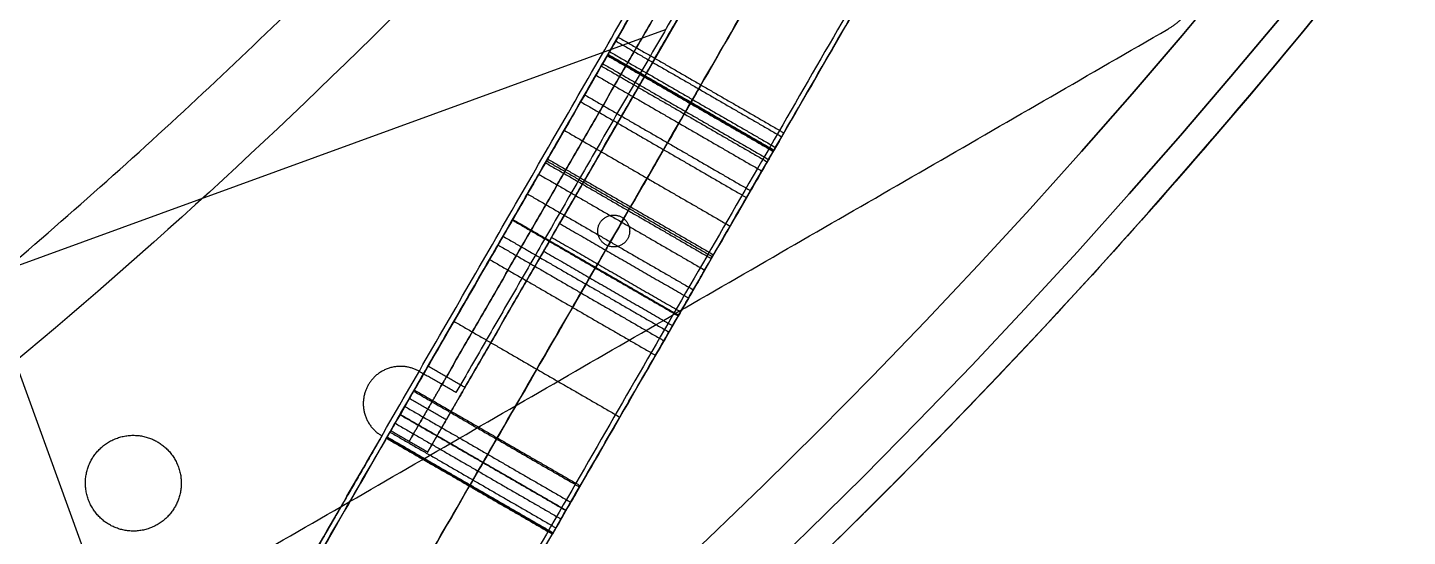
# Model space of a CAD drawing. Header units: millimetres. Extents: x -610 to 610, y -610 to 610.
# Drawn here: x 351.1 to 480.7, y -435.2 to -387.4 of the extents above; entities that cross this region are included whole.
import ezdxf

# ---------------------------------------------------------------- set-up
doc = ezdxf.new("R2010")
doc.units = ezdxf.units.MM
doc.layers.add('base', color=7, linetype='Continuous', true_color=0xffecbc)

msp = doc.modelspace()

# ---------------------------------------------------------------- linework, layer by layer
at = {"layer": 'base'}
for p, q in [((359.95, -468.98, 122.97), (561.08, -120.61, 122.97)), ((375.54, -477.98, 122.97), (576.67, -129.61, 122.97)), ((423.53, -366.85, 221.97), (401.03, -405.82, 221.97)), ((410.97, -387.65, 230.97), (348.81, -410.27, 230.97)), ((410.97, -387.65, 212.97), (348.81, -410.27, 212.97)), ((399.53, -408.42, 221.97), (388.64, -427.29, 221.97)), ((361.02, -449.36, 230.97), (347.27, -411.58, 230.97)), ((361.02, -449.36, 212.97), (347.27, -411.58, 212.97))]:
    msp.add_line(p, q, dxfattribs=at)
for centre, radius in [((0, 0, 249.47), 610), ((0, 0, 250.47), 610), ((0, 0, 243.46), 607.51), ((0, 0, 256.48), 607.51), ((0, 0, 240.97), 601.5), ((0, 0, 258.97), 601.5)]:
    msp.add_circle(centre, radius, dxfattribs=at)
at = {"layer": 'base', "extrusion": (0, 0, -1)}
for centre, radius in [((0, 0, 3.53), 610), ((0, 0, 4.53), 610), ((0, 0, -2.48), 607.51), ((0, 0, 10.54), 607.51), ((0, 0, -4.97), 601.5), ((0, 0, 13.03), 601.5)]:
    msp.add_circle(centre, radius, dxfattribs=at)
at = {"layer": 'base'}
for points, weights, degree, knots in [([(-495.2, -356.2, -4.03), (-851.4, 139, -4.03), (-356.2, 495.2, -4.03), (139, 851.4, -4.03), (495.2, 356.2, -4.03), (851.4, -139, -4.03), (356.2, -495.2, -4.03), (-139, -851.4, -4.03), (-495.2, -356.2, -4.03)], [1, 0.707106781187, 1, 0.707106781187, 1, 0.707106781187, 1, 0.707106781187, 1], 2, [0, 0, 0, 958.185759, 958.185759, 1916.371519, 1916.371519, 2874.557278, 2874.557278, 3832.743037, 3832.743037, 3832.743037]), ([(-610, 0, 249.97), (-610, -610, 249.97), (0, -610, 249.97), (610, -610, 249.97), (610, 0, 249.97), (610, 610, 249.97), (0, 610, 249.97), (-610, 610, 249.97), (-610, 0, 249.97)], [1, 0.707106781187, 1, 0.707106781187, 1, 0.707106781187, 1, 0.707106781187, 1], 2, [0, 0, 0, 958.185759, 958.185759, 1916.371519, 1916.371519, 2874.557278, 2874.557278, 3832.743037, 3832.743037, 3832.743037]), ([(32.65, -544.76, 240.97), (-510.36, -577.3, 240.97), (-544.65, -34.4, 240.97), (-578.93, 508.51, 240.97), (-36.14, 544.54, 240.97), (506.65, 580.56, 240.97), (544.42, 37.89, 240.97), (582.18, -504.79, 240.97), (39.63, -544.29, 240.97)], [1, 0.708239625255, 1, 0.708239625255, 1, 0.708239625255, 1, 0.708239625255, 1], 2, [654.018286, 654.018286, 654.018286, 1509.504571, 1509.504571, 2364.990855, 2364.990855, 3220.47714, 3220.47714, 4075.963425, 4075.963425, 4075.963425]), ([(32.65, -544.76, 244.97), (-510.36, -577.3, 244.97), (-544.65, -34.4, 244.97), (-578.93, 508.51, 244.97), (-36.14, 544.54, 244.97), (506.65, 580.56, 244.97), (544.42, 37.89, 244.97), (582.18, -504.79, 244.97), (39.63, -544.29, 244.97)], [1, 0.708239625255, 1, 0.708239625255, 1, 0.708239625255, 1, 0.708239625255, 1], 2, [654.018286, 654.018286, 654.018286, 1509.504571, 1509.504571, 2364.990855, 2364.990855, 3220.47714, 3220.47714, 4075.963425, 4075.963425, 4075.963425]), ([(32.65, -544.76, 242.97), (-510.36, -577.3, 242.97), (-544.65, -34.4, 242.97), (-578.93, 508.51, 242.97), (-36.14, 544.54, 242.97), (506.65, 580.56, 242.97), (544.42, 37.89, 242.97), (582.18, -504.79, 242.97), (39.63, -544.29, 242.97)], [1, 0.708239625255, 1, 0.708239625255, 1, 0.708239625255, 1, 0.708239625255, 1], 2, [654.018286, 654.018286, 654.018286, 1509.504571, 1509.504571, 2364.990855, 2364.990855, 3220.47714, 3220.47714, 4075.963425, 4075.963425, 4075.963425]), ([(405.73, -389.68, 149.62), (402.69, -394.95, 146.1), (399.64, -400.23, 142.59), (396.6, -405.5, 139.07), (396.33, -405.97, 138.76), (396.03, -406.48, 138.6), (395.72, -407.02, 138.6)], [1, 1, 1, 1, 0.977285323406, 0.977285323406, 1], 3, [2299.011362, 2299.011362, 2299.011362, 2299.011362, 2299.987732, 2299.987732, 2299.987732, 2301.820269, 2301.820269, 2301.820269, 2301.820269]), ([(403.02, -394.39, 196), (403.68, -393.23, 196.87), (404.47, -391.86, 196.77), (405.08, -390.81, 195.76), (405.69, -389.75, 194.75), (405.89, -389.41, 193.21), (405.59, -389.93, 191.74)], [1, 0.870709860437, 0.870709860437, 1, 0.870709860437, 0.870709860437, 1], 3, [2249.067317, 2249.067317, 2249.067317, 2249.067317, 2253.500585, 2253.500585, 2253.500585, 2257.933852, 2257.933852, 2257.933852, 2257.933852]), ([(413.53, -394.18, 149.62), (410.48, -399.45, 146.1), (407.44, -404.73, 142.59), (404.39, -410, 139.07), (404.12, -410.47, 138.76), (403.83, -410.98, 138.6), (403.52, -411.52, 138.6)], [1, 1, 1, 1, 0.977285323406, 0.977285323406, 1], 3, [2299.011362, 2299.011362, 2299.011362, 2299.011362, 2299.987732, 2299.987732, 2299.987732, 2301.820269, 2301.820269, 2301.820269, 2301.820269]), ([(410.81, -398.89, 196), (411.48, -397.73, 196.87), (412.27, -396.36, 196.77), (412.88, -395.31, 195.76), (413.49, -394.25, 194.75), (413.68, -393.91, 193.21), (413.38, -394.43, 191.74)], [1, 0.870709860437, 0.870709860437, 1, 0.870709860437, 0.870709860437, 1], 3, [2249.067317, 2249.067317, 2249.067317, 2249.067317, 2253.500585, 2253.500585, 2253.500585, 2257.933852, 2257.933852, 2257.933852, 2257.933852]), ([(421.32, -398.68, 149.62), (418.28, -403.95, 146.1), (415.23, -409.23, 142.59), (412.19, -414.5, 139.07), (411.92, -414.97, 138.76), (411.62, -415.48, 138.6), (411.31, -416.02, 138.6)], [1, 1, 1, 1, 0.977285323406, 0.977285323406, 1], 3, [2299.011362, 2299.011362, 2299.011362, 2299.011362, 2299.987732, 2299.987732, 2299.987732, 2301.820269, 2301.820269, 2301.820269, 2301.820269]), ([(418.6, -403.39, 196), (419.27, -402.23, 196.87), (420.06, -400.86, 196.77), (420.67, -399.81, 195.76), (421.28, -398.75, 194.75), (421.48, -398.41, 193.21), (421.18, -398.93, 191.74)], [1, 0.870709860437, 0.870709860437, 1, 0.870709860437, 0.870709860437, 1], 3, [2249.067317, 2249.067317, 2249.067317, 2249.067317, 2253.500585, 2253.500585, 2253.500585, 2257.933852, 2257.933852, 2257.933852, 2257.933852]), ([(406.87, -405.23, -13.03), (405.57, -404.48, -13.03), (404.82, -405.78, -13.03), (404.07, -407.07, -13.03), (405.37, -407.82, -13.03), (406.67, -408.57, -13.03), (407.42, -407.28, -13.03), (408.17, -405.98, -13.03), (406.87, -405.23, -13.03)], [1, 0.707106781187, 1, 0.707106781187, 1, 0.707106781187, 1, 0.707106781187, 1], 2, [3974.114707, 3974.114707, 3974.114707, 3976.470901, 3976.470901, 3978.827096, 3978.827096, 3981.18329, 3981.18329, 3983.539485, 3983.539485, 3983.539485]), ([(406.87, -405.23, 0.97), (405.57, -404.48, 0.97), (404.82, -405.78, 0.97), (404.07, -407.07, 0.97), (405.37, -407.82, 0.97), (406.67, -408.57, 0.97), (407.42, -407.28, 0.97), (408.17, -405.98, 0.97), (406.87, -405.23, 0.97)], [1, 0.707106781187, 1, 0.707106781187, 1, 0.707106781187, 1, 0.707106781187, 1], 2, [3974.114707, 3974.114707, 3974.114707, 3976.470901, 3976.470901, 3978.827096, 3978.827096, 3981.18329, 3981.18329, 3983.539485, 3983.539485, 3983.539485]), ([(406.87, -405.23, -4.03), (405.57, -404.48, -4.03), (404.82, -405.78, -4.03), (404.07, -407.07, -4.03), (405.37, -407.82, -4.03), (406.67, -408.57, -4.03), (407.42, -407.28, -4.03), (408.17, -405.98, -4.03), (406.87, -405.23, -4.03)], [1, 0.707106781187, 1, 0.707106781187, 1, 0.707106781187, 1, 0.707106781187, 1], 2, [3974.114707, 3974.114707, 3974.114707, 3976.470901, 3976.470901, 3978.827096, 3978.827096, 3981.18329, 3981.18329, 3983.539485, 3983.539485, 3983.539485]), ([(401.03, -405.82, 221.97), (401.03, -405.82, 223.47), (400.28, -407.12, 223.47), (399.53, -408.42, 223.47), (399.53, -408.42, 221.97), (399.53, -408.42, 220.47), (400.28, -407.12, 220.47), (401.03, -405.82, 220.47), (401.03, -405.82, 221.97)], [1, 0.707106781187, 1, 0.707106781187, 1, 0.707106781187, 1, 0.707106781187, 1], 2, [-2413.726031, -2413.726031, -2413.726031, -2411.369837, -2411.369837, -2409.013642, -2409.013642, -2406.657448, -2406.657448, -2404.301253, -2404.301253, -2404.301253]), ([(405.36, -408.32, 221.97), (405.36, -408.32, 220.47), (404.61, -409.62, 220.47), (403.86, -410.92, 220.47), (403.86, -410.92, 221.97), (403.86, -410.92, 223.47), (404.61, -409.62, 223.47), (405.36, -408.32, 223.47), (405.36, -408.32, 221.97)], [1, 0.707106781187, 1, 0.707106781187, 1, 0.707106781187, 1, 0.707106781187, 1], 2, [2404.301253, 2404.301253, 2404.301253, 2406.657448, 2406.657448, 2409.013642, 2409.013642, 2411.369837, 2411.369837, 2413.726031, 2413.726031, 2413.726031]), ([(413.16, -412.82, 221.97), (413.16, -412.82, 220.47), (412.41, -414.12, 220.47), (411.66, -415.42, 220.47), (411.66, -415.42, 221.97), (411.66, -415.42, 223.47), (412.41, -414.12, 223.47), (413.16, -412.82, 223.47), (413.16, -412.82, 221.97)], [1, 0.707106781187, 1, 0.707106781187, 1, 0.707106781187, 1, 0.707106781187, 1], 2, [2404.301253, 2404.301253, 2404.301253, 2406.657448, 2406.657448, 2409.013642, 2409.013642, 2411.369837, 2411.369837, 2413.726031, 2413.726031, 2413.726031]), ([(387.84, -419.71, 230.97), (384.81, -417.96, 230.97), (383.06, -420.99, 230.97), (381.31, -424.02, 230.97), (384.34, -425.77, 230.97)], [1, 0.707106781187, 1, 0.707106781187, 1], 2, [-862.13514, -862.13514, -862.13514, -856.637353, -856.637353, -851.139566, -851.139566, -851.139566]), ([(387.84, -419.71, 212.97), (384.81, -417.96, 212.97), (383.06, -420.99, 212.97), (381.31, -424.02, 212.97), (384.34, -425.77, 212.97)], [1, 0.707106781187, 1, 0.707106781187, 1], 2, [-862.13514, -862.13514, -862.13514, -856.637353, -856.637353, -851.139566, -851.139566, -851.139566]), ([(387.84, -419.71, 221.97), (384.81, -417.96, 221.97), (383.06, -420.99, 221.97), (381.31, -424.02, 221.97), (384.34, -425.77, 221.97)], [1, 0.707106781187, 1, 0.707106781187, 1], 2, [-862.13514, -862.13514, -862.13514, -856.637353, -856.637353, -851.139566, -851.139566, -851.139566]), ([(388.67, -419.23, 212.97), (388.67, -419.23, 209.47), (386.92, -422.26, 209.47), (385.17, -425.29, 209.47), (385.17, -425.29, 212.97)], [1, 0.707106781187, 1, 0.707106781187, 1], 2, [607.193594, 607.193594, 607.193594, 612.691382, 612.691382, 618.189169, 618.189169, 618.189169]), ([(385.17, -425.29, 230.97), (385.17, -425.29, 234.47), (386.92, -422.26, 234.47), (388.67, -419.23, 234.47), (388.67, -419.23, 230.97)], [1, 0.707106781187, 1, 0.707106781187, 1], 2, [636.189169, 636.189169, 636.189169, 641.686956, 641.686956, 647.184743, 647.184743, 647.184743]), ([(390.4, -420.23, 212.97), (390.4, -420.23, 209.47), (388.65, -423.26, 209.47), (386.9, -426.29, 209.47), (386.9, -426.29, 212.97)], [1, 0.707106781187, 1, 0.707106781187, 1], 2, [607.193594, 607.193594, 607.193594, 612.691382, 612.691382, 618.189169, 618.189169, 618.189169]), ([(386.9, -426.29, 230.97), (386.9, -426.29, 234.47), (388.65, -423.26, 234.47), (390.4, -420.23, 234.47), (390.4, -420.23, 230.97)], [1, 0.707106781187, 1, 0.707106781187, 1], 2, [636.189169, 636.189169, 636.189169, 641.686956, 641.686956, 647.184743, 647.184743, 647.184743]), ([(392.14, -421.23, 212.97), (392.14, -421.23, 209.47), (390.39, -424.26, 209.47), (388.64, -427.29, 209.47), (388.64, -427.29, 212.97)], [1, 0.707106781187, 1, 0.707106781187, 1], 2, [607.193594, 607.193594, 607.193594, 612.691382, 612.691382, 618.189169, 618.189169, 618.189169]), ([(388.64, -427.29, 230.97), (388.64, -427.29, 234.47), (390.39, -424.26, 234.47), (392.14, -421.23, 234.47), (392.14, -421.23, 230.97)], [1, 0.707106781187, 1, 0.707106781187, 1], 2, [636.189169, 636.189169, 636.189169, 641.686956, 641.686956, 647.184743, 647.184743, 647.184743]), ([(386.49, -423, 138.6), (385.94, -423.97, 138.6), (385.44, -424.83, 139.09), (385.1, -425.41, 139.98), (384.77, -426, 140.86), (384.66, -426.18, 141.95), (384.81, -425.93, 143.02)], [1, 0.930850631791, 0.930850631791, 1, 0.930850631791, 0.930850631791, 1], 3, [2320.277868, 2320.277868, 2320.277868, 2320.277868, 2323.494343, 2323.494343, 2323.494343, 2326.710818, 2326.710818, 2326.710818, 2326.710818]), ([(363.24, -426.32, 230.97), (359.34, -424.07, 230.97), (357.09, -427.96, 230.97), (354.84, -431.86, 230.97), (358.74, -434.11, 230.97), (362.64, -436.36, 230.97), (364.89, -432.46, 230.97), (367.14, -428.57, 230.97), (363.24, -426.32, 230.97)], [1, 0.707106781187, 1, 0.707106781187, 1, 0.707106781187, 1, 0.707106781187, 1], 2, [-676.770713, -676.770713, -676.770713, -669.70213, -669.70213, -662.633546, -662.633546, -655.564963, -655.564963, -648.496379, -648.496379, -648.496379]), ([(363.24, -426.32, 212.97), (359.34, -424.07, 212.97), (357.09, -427.96, 212.97), (354.84, -431.86, 212.97), (358.74, -434.11, 212.97), (362.64, -436.36, 212.97), (364.89, -432.46, 212.97), (367.14, -428.57, 212.97), (363.24, -426.32, 212.97)], [1, 0.707106781187, 1, 0.707106781187, 1, 0.707106781187, 1, 0.707106781187, 1], 2, [-676.770713, -676.770713, -676.770713, -669.70213, -669.70213, -662.633546, -662.633546, -655.564963, -655.564963, -648.496379, -648.496379, -648.496379]), ([(363.24, -426.32, 221.97), (359.34, -424.07, 221.97), (357.09, -427.96, 221.97), (354.84, -431.86, 221.97), (358.74, -434.11, 221.97), (362.64, -436.36, 221.97), (364.89, -432.46, 221.97), (367.14, -428.57, 221.97), (363.24, -426.32, 221.97)], [1, 0.707106781187, 1, 0.707106781187, 1, 0.707106781187, 1, 0.707106781187, 1], 2, [-676.770713, -676.770713, -676.770713, -669.70213, -669.70213, -662.633546, -662.633546, -655.564963, -655.564963, -648.496379, -648.496379, -648.496379]), ([(394.29, -427.5, 138.6), (393.73, -428.47, 138.6), (393.23, -429.33, 139.09), (392.9, -429.91, 139.98), (392.56, -430.5, 140.86), (392.45, -430.68, 141.95), (392.6, -430.43, 143.02)], [1, 0.930850631791, 0.930850631791, 1, 0.930850631791, 0.930850631791, 1], 3, [2320.277868, 2320.277868, 2320.277868, 2320.277868, 2323.494343, 2323.494343, 2323.494343, 2326.710818, 2326.710818, 2326.710818, 2326.710818]), ([(402.08, -432, 138.6), (401.53, -432.97, 138.6), (401.03, -433.83, 139.09), (400.69, -434.41, 139.98), (400.35, -435, 140.86), (400.25, -435.18, 141.95), (400.39, -434.93, 143.02)], [1, 0.930850631791, 0.930850631791, 1, 0.930850631791, 0.930850631791, 1], 3, [2320.277868, 2320.277868, 2320.277868, 2320.277868, 2323.494343, 2323.494343, 2323.494343, 2326.710818, 2326.710818, 2326.710818, 2326.710818])]:
    msp.add_rational_spline(points, weights, degree=degree, knots=knots, dxfattribs=at)
for points, degree, knots in [([(373.3, -444.89, 4.97), (452.78, -307.23, 4.97), (532.26, -169.57, 4.97), (552.1, -135.21, 4.97), (571.93, -100.85, 4.97)], 2, [-8133.440248, -8133.440248, -8133.440248, -7815.531176, -7815.531176, -7736.178687, -7736.178687, -7736.178687]), ([(373.3, -444.89, 0.97), (452.78, -307.23, 0.97), (532.26, -169.57, 0.97), (552.1, -135.21, 0.97), (571.93, -100.85, 0.97)], 2, [-8133.440248, -8133.440248, -8133.440248, -7815.531176, -7815.531176, -7736.178687, -7736.178687, -7736.178687]), ([(373.3, -444.89, 2.97), (452.78, -307.23, 2.97), (532.26, -169.57, 2.97), (552.1, -135.21, 2.97), (571.93, -100.85, 2.97)], 2, [-8133.440248, -8133.440248, -8133.440248, -7815.531176, -7815.531176, -7736.178687, -7736.178687, -7736.178687]), ([(385.58, -424.58, 185.89), (388.54, -419.45, 189.3), (391.5, -414.33, 192.72), (394.46, -409.2, 196.14), (394.72, -408.76, 196.43), (394.99, -408.29, 196.57), (395.25, -407.84, 196.57)], 3, [2370.877259, 2370.877259, 2370.877259, 2370.877259, 2371.826093, 2371.826093, 2371.826093, 2372.067792, 2372.067792, 2372.067792, 2372.067792]), ([(393.38, -429.08, 185.89), (396.34, -423.95, 189.3), (399.3, -418.83, 192.72), (402.26, -413.7, 196.14), (402.51, -413.26, 196.43), (402.78, -412.79, 196.57), (403.04, -412.34, 196.57)], 3, [2370.877259, 2370.877259, 2370.877259, 2370.877259, 2371.826093, 2371.826093, 2371.826093, 2372.067792, 2372.067792, 2372.067792, 2372.067792]), ([(401.17, -433.58, 185.89), (404.13, -428.45, 189.3), (407.09, -423.33, 192.72), (410.05, -418.2, 196.14), (410.31, -417.76, 196.43), (410.58, -417.29, 196.57), (410.84, -416.84, 196.57)], 3, [2370.877259, 2370.877259, 2370.877259, 2370.877259, 2371.826093, 2371.826093, 2371.826093, 2372.067792, 2372.067792, 2372.067792, 2372.067792])]:
    msp.add_open_spline(points, degree=degree, knots=knots, dxfattribs=at)
for points, degree in [([(589.71, -106.07, 4.97), (488.21, -281.87, 4.97), (386.71, -457.67, 4.97)], 2), ([(589.71, -106.07, 0.97), (488.21, -281.87, 0.97), (386.71, -457.67, 0.97)], 2), ([(589.71, -106.07, 2.97), (488.21, -281.87, 2.97), (386.71, -457.67, 2.97)], 2), ([(378.82, -436.29, 0.97), (473.1, -273, 0.97), (567.37, -109.71, 0.97)], 2), ([(386.61, -440.79, 0.97), (480.89, -277.5, 0.97), (575.17, -114.21, 0.97)], 2), ([(394.41, -445.29, 0.97), (488.68, -282, 0.97), (582.96, -118.71, 0.97)], 2), ([(561.08, -120.61, 244.97), (463.1, -290.32, 244.97), (365.12, -460.03, 244.97)], 2), ([(568.88, -125.11, 244.97), (470.89, -294.82, 244.97), (372.91, -464.53, 244.97)], 2), ([(576.67, -129.61, 244.97), (478.69, -299.32, 244.97), (380.7, -469.03, 244.97)], 2), ([(438.13, -340.61, 230.97), (414.72, -381.16, 230.97), (391.3, -421.71, 230.97)], 2), ([(438.13, -340.61, 212.97), (414.72, -381.16, 212.97), (391.3, -421.71, 212.97)], 2), ([(438.13, -340.61, 221.97), (414.72, -381.16, 221.97), (391.3, -421.71, 221.97)], 2), ([(428.49, -350.26, 212.97), (408.58, -384.74, 212.97), (388.67, -419.23, 212.97)], 2), ([(388.67, -419.23, 230.97), (408.58, -384.74, 230.97), (428.49, -350.26, 230.97)], 2), ([(430.23, -351.26, 212.97), (410.31, -385.74, 212.97), (390.4, -420.23, 212.97)], 2), ([(390.4, -420.23, 230.97), (410.31, -385.74, 230.97), (430.23, -351.26, 230.97)], 2), ([(431.96, -352.26, 212.97), (412.05, -386.74, 212.97), (392.14, -421.23, 212.97)], 2), ([(392.14, -421.23, 230.97), (412.05, -386.74, 230.97), (431.96, -352.26, 230.97)], 2), ([(106.57, -590.57, 240.97), (282.37, -489.07, 240.97), (458.17, -387.57, 240.97)], 2), ([(106.57, -590.57, 244.97), (282.37, -489.07, 244.97), (458.17, -387.57, 244.97)], 2), ([(106.57, -590.57, 242.97), (282.37, -489.07, 242.97), (458.17, -387.57, 242.97)], 2), ([(458.17, -387.57, 240.97), (458.17, -387.57, 242.97), (458.17, -387.57, 244.97)], 2), ([(403.39, -393.74, 175.77), (404.43, -391.93, 168.14), (405.48, -390.12, 160.51), (406.52, -388.31, 152.88)], 3), ([(406.52, -388.31, 152.35), (406.52, -388.31, 151.22), (406.22, -388.83, 150.18), (405.73, -389.68, 149.62)], 3), ([(406.31, -388.68, 150.77), (414.11, -393.18, 150.77), (421.9, -397.68, 150.77)], 2), ([(406.52, -388.31, 152.88), (414.32, -392.81, 152.88), (422.11, -397.31, 152.88)], 2), ([(406.52, -388.31, 152.88), (406.52, -388.31, 152.7), (406.52, -388.31, 152.53), (406.52, -388.31, 152.35)], 3), ([(406.52, -388.31, 152.35), (414.32, -392.81, 152.35), (422.11, -397.31, 152.35)], 2), ([(406.52, -388.31, 152.61), (414.32, -392.81, 152.61), (422.11, -397.31, 152.61)], 2), ([(405.52, -390.05, 191.34), (404.81, -391.28, 186.15), (404.1, -392.51, 180.96), (403.39, -393.74, 175.77)], 3), ([(405.52, -390.05, 191.34), (413.31, -394.55, 191.34), (421.11, -399.05, 191.34)], 2), ([(405.55, -390, 191.54), (413.35, -394.5, 191.54), (421.14, -399, 191.54)], 2), ([(405.59, -389.93, 191.74), (413.38, -394.43, 191.74), (421.18, -398.93, 191.74)], 2), ([(405.73, -389.68, 149.62), (413.53, -394.18, 149.62), (421.32, -398.68, 149.62)], 2), ([(404.96, -391.03, 164.33), (412.75, -395.53, 164.33), (420.54, -400.03, 164.33)], 2), ([(405.08, -390.81, 195.76), (412.88, -395.31, 195.76), (420.67, -399.81, 195.76)], 2), ([(404.45, -391.9, 183.56), (412.25, -396.4, 183.56), (420.04, -400.9, 183.56)], 2), ([(403.39, -393.74, 175.77), (411.18, -398.24, 175.77), (418.98, -402.74, 175.77)], 2), ([(411.18, -398.24, 175.77), (412.23, -396.43, 168.14), (413.27, -394.62, 160.51), (414.32, -392.81, 152.88)], 3), ([(414.32, -392.81, 152.35), (414.32, -392.81, 151.22), (414.02, -393.33, 150.18), (413.53, -394.18, 149.62)], 3), ([(414.32, -392.81, 152.88), (414.32, -392.81, 152.7), (414.32, -392.81, 152.53), (414.32, -392.81, 152.35)], 3), ([(399.91, -399.76, 192.42), (400.95, -397.97, 193.62), (401.98, -396.18, 194.81), (403.02, -394.39, 196)], 3), ([(403.02, -394.39, 196), (410.81, -398.89, 196), (418.6, -403.39, 196)], 2), ([(413.31, -394.55, 191.34), (412.6, -395.78, 186.15), (411.89, -397.01, 180.96), (411.18, -398.24, 175.77)], 3), ([(401.47, -397.07, 194.21), (409.26, -401.57, 194.21), (417.05, -406.07, 194.21)], 2), ([(418.98, -402.74, 175.77), (420.02, -400.93, 168.14), (421.07, -399.12, 160.51), (422.11, -397.31, 152.88)], 3), ([(422.11, -397.31, 152.35), (422.11, -397.31, 151.22), (421.81, -397.83, 150.18), (421.32, -398.68, 149.62)], 3), ([(422.11, -397.31, 152.88), (422.11, -397.31, 152.7), (422.11, -397.31, 152.53), (422.11, -397.31, 152.35)], 3), ([(407.71, -404.26, 192.42), (408.74, -402.47, 193.62), (409.78, -400.68, 194.81), (410.81, -398.89, 196)], 3), ([(421.11, -399.05, 191.34), (420.4, -400.28, 186.15), (419.69, -401.51, 180.96), (418.98, -402.74, 175.77)], 3), ([(399.71, -400.12, 193.97), (399.78, -400, 193.46), (399.84, -399.88, 192.94), (399.91, -399.76, 192.42)], 3), ([(399.71, -400.12, 193.97), (407.5, -404.62, 193.97), (415.29, -409.12, 193.97)], 2), ([(399.81, -399.94, 193.2), (407.6, -404.44, 193.2), (415.4, -408.94, 193.2)], 2), ([(399.91, -399.76, 192.42), (407.71, -404.26, 192.42), (415.5, -408.76, 192.42)], 2), ([(399.08, -401.2, 195.84), (406.87, -405.7, 195.84), (414.67, -410.2, 195.84)], 2), ([(395.25, -407.84, 196.57), (396.17, -406.24, 196.57), (397.09, -404.65, 196.57), (398.02, -403.05, 196.57)], 3), ([(398.02, -403.05, 196.57), (405.81, -407.55, 196.57), (413.6, -412.05, 196.57)], 2), ([(407.5, -404.62, 193.97), (407.57, -404.5, 193.46), (407.64, -404.38, 192.94), (407.71, -404.26, 192.42)], 3), ([(415.5, -408.76, 192.42), (416.54, -406.97, 193.62), (417.57, -405.18, 194.81), (418.6, -403.39, 196)], 3), ([(396.6, -405.5, 139.07), (404.39, -410, 139.07), (412.19, -414.5, 139.07)], 2), ([(396.63, -405.44, 196.57), (404.43, -409.94, 196.57), (412.22, -414.44, 196.57)], 2), ([(406.87, -405.23, 0.97), (406.87, -405.23, -6.03), (406.87, -405.23, -13.03)], 2), ([(395.72, -407.02, 138.6), (392.65, -412.35, 138.6), (389.57, -417.68, 138.6), (386.49, -423, 138.6)], 3), ([(395.72, -407.02, 138.6), (403.52, -411.52, 138.6), (411.31, -416.02, 138.6)], 2), ([(401.03, -405.82, 221.97), (407.09, -409.32, 221.97), (413.16, -412.82, 221.97)], 2), ([(404.82, -405.78, 0.97), (404.82, -405.78, -6.03), (404.82, -405.78, -13.03)], 2), ([(395.25, -407.84, 196.57), (403.04, -412.34, 196.57), (410.84, -416.84, 196.57)], 2), ([(400.28, -407.12, 220.47), (406.34, -410.62, 220.47), (412.41, -414.12, 220.47)], 2), ([(400.28, -407.12, 223.47), (406.34, -410.62, 223.47), (412.41, -414.12, 223.47)], 2), ([(403.04, -412.34, 196.57), (403.97, -410.74, 196.57), (404.89, -409.15, 196.57), (405.81, -407.55, 196.57)], 3), ([(405.37, -407.82, 0.97), (405.37, -407.82, -6.03), (405.37, -407.82, -13.03)], 2), ([(407.42, -407.28, 0.97), (407.42, -407.28, -6.03), (407.42, -407.28, -13.03)], 2), ([(394.46, -409.2, 196.14), (402.26, -413.7, 196.14), (410.05, -418.2, 196.14)], 2), ([(399.53, -408.42, 221.97), (405.59, -411.92, 221.97), (411.66, -415.42, 221.97)], 2), ([(415.29, -409.12, 193.97), (415.36, -409, 193.46), (415.43, -408.88, 192.94), (415.5, -408.76, 192.42)], 3), ([(403.52, -411.52, 138.6), (400.44, -416.85, 138.6), (397.36, -422.18, 138.6), (394.29, -427.5, 138.6)], 3), ([(410.84, -416.84, 196.57), (411.76, -415.24, 196.57), (412.68, -413.65, 196.57), (413.6, -412.05, 196.57)], 3), ([(391.11, -415.01, 138.6), (398.9, -419.51, 138.6), (406.7, -424.01, 138.6)], 2), ([(411.31, -416.02, 138.6), (408.23, -421.35, 138.6), (405.16, -426.68, 138.6), (402.08, -432, 138.6)], 3), ([(391.3, -421.71, 230.97), (389.57, -420.71, 230.97), (387.84, -419.71, 230.97)], 2), ([(387.84, -419.71, 230.97), (387.84, -419.71, 221.97), (387.84, -419.71, 212.97)], 2), ([(391.3, -421.71, 212.97), (389.57, -420.71, 212.97), (387.84, -419.71, 212.97)], 2), ([(391.3, -421.71, 221.97), (389.57, -420.71, 221.97), (387.84, -419.71, 221.97)], 2), ([(392.14, -421.23, 212.97), (390.4, -420.23, 212.97), (388.67, -419.23, 212.97)], 2), ([(392.14, -421.23, 230.97), (390.4, -420.23, 230.97), (388.67, -419.23, 230.97)], 2), ([(383.06, -420.99, 230.97), (383.06, -420.99, 221.97), (383.06, -420.99, 212.97)], 2), ([(389.57, -420.71, 230.97), (389.57, -420.71, 221.97), (389.57, -420.71, 212.97)], 2), ([(387.32, -421.57, 163.28), (386.47, -423.04, 169.49), (385.62, -424.51, 175.71), (384.77, -425.99, 181.93)], 3), ([(384.81, -425.93, 143.02), (385.65, -424.47, 149.16), (386.48, -423.02, 155.29), (387.32, -421.57, 161.43)], 3), ([(390.39, -424.26, 209.47), (388.65, -423.26, 209.47), (386.92, -422.26, 209.47)], 2), ([(390.39, -424.26, 234.47), (388.65, -423.26, 234.47), (386.92, -422.26, 234.47)], 2), ([(387.32, -421.57, 161.43), (395.12, -426.07, 161.43), (402.91, -430.57, 161.43)], 2), ([(387.32, -421.57, 163.28), (395.12, -426.07, 163.28), (402.91, -430.57, 163.28)], 2), ([(387.39, -421.46, 162.35), (395.18, -425.96, 162.35), (402.98, -430.46, 162.35)], 2), ([(391.3, -421.71, 230.97), (391.3, -421.71, 221.97), (391.3, -421.71, 212.97)], 2), ([(386.05, -423.78, 172.6), (393.84, -428.28, 172.6), (401.64, -432.78, 172.6)], 2), ([(386.07, -423.75, 152.23), (393.86, -428.25, 152.23), (401.65, -432.75, 152.23)], 2), ([(386.49, -423, 138.6), (394.29, -427.5, 138.6), (402.08, -432, 138.6)], 2), ([(385.58, -424.58, 185.89), (393.38, -429.08, 185.89), (401.17, -433.58, 185.89)], 2), ([(363.24, -426.32, 230.97), (363.24, -426.32, 221.97), (363.24, -426.32, 212.97)], 2), ([(384.34, -425.77, 230.97), (378.82, -435.33, 230.97), (373.3, -444.89, 230.97)], 2), ([(384.34, -425.77, 212.97), (378.82, -435.33, 212.97), (373.3, -444.89, 212.97)], 2), ([(384.34, -425.77, 221.97), (378.82, -435.33, 221.97), (373.3, -444.89, 221.97)], 2), ([(384.34, -425.77, 230.97), (384.34, -425.77, 221.97), (384.34, -425.77, 212.97)], 2), ([(384.77, -425.99, 181.93), (392.57, -430.49, 181.93), (400.36, -434.99, 181.93)], 2), ([(384.81, -425.93, 143.02), (392.6, -430.43, 143.02), (400.39, -434.93, 143.02)], 2), ([(384.84, -425.87, 184.18), (392.63, -430.37, 184.18), (400.43, -434.87, 184.18)], 2), ([(385.1, -425.41, 139.98), (392.9, -429.91, 139.98), (400.69, -434.41, 139.98)], 2), ([(388.64, -427.29, 212.97), (386.9, -426.29, 212.97), (385.17, -425.29, 212.97)], 2), ([(388.64, -427.29, 230.97), (386.9, -426.29, 230.97), (385.17, -425.29, 230.97)], 2), ([(385.17, -425.29, 212.97), (385.17, -425.29, 221.97), (385.17, -425.29, 230.97)], 2), ([(388.64, -427.29, 221.97), (386.9, -426.29, 221.97), (385.17, -425.29, 221.97)], 2), ([(386.9, -426.29, 212.97), (386.9, -426.29, 221.97), (386.9, -426.29, 230.97)], 2), ([(395.12, -426.07, 163.28), (394.27, -427.54, 169.49), (393.42, -429.01, 175.71), (392.57, -430.49, 181.93)], 3), ([(392.6, -430.43, 143.02), (393.44, -428.97, 149.16), (394.28, -427.52, 155.29), (395.12, -426.07, 161.43)], 3), ([(388.64, -427.29, 212.97), (388.64, -427.29, 221.97), (388.64, -427.29, 230.97)], 2), ([(357.09, -427.96, 230.97), (357.09, -427.96, 221.97), (357.09, -427.96, 212.97)], 2), ([(402.91, -430.57, 163.28), (402.06, -432.04, 169.49), (401.21, -433.51, 175.71), (400.36, -434.99, 181.93)], 3), ([(400.39, -434.93, 143.02), (401.23, -433.47, 149.16), (402.07, -432.02, 155.29), (402.91, -430.57, 161.43)], 3), ([(364.89, -432.46, 230.97), (364.89, -432.46, 221.97), (364.89, -432.46, 212.97)], 2), ([(358.74, -434.11, 230.97), (358.74, -434.11, 221.97), (358.74, -434.11, 212.97)], 2)]:
    msp.add_open_spline(points, degree=degree, dxfattribs=at)
for points, weights, degree in [([(260.43, -471.35, 230.97), (352.72, -420.35, 230.97), (418.96, -338.33, 230.97)], [1, 0.981366959849, 1], 2), ([(260.43, -471.35, 212.97), (352.72, -420.35, 212.97), (418.96, -338.33, 212.97)], [1, 0.981366959849, 1], 2), ([(260.43, -471.35, 221.97), (352.72, -420.35, 221.97), (418.96, -338.33, 221.97)], [1, 0.981366959849, 1], 2), ([(458.17, -387.57, 240.97), (460.38, -386.3, 240.97), (461.25, -383.91, 240.97)], [1, 0.939692620786, 1], 2), ([(458.17, -387.57, 244.97), (460.38, -386.3, 244.97), (461.25, -383.91, 244.97)], [1, 0.939692620786, 1], 2), ([(458.17, -387.57, 242.97), (460.38, -386.3, 242.97), (461.25, -383.91, 242.97)], [1, 0.939692620786, 1], 2), ([(405.59, -389.93, 191.74), (405.56, -389.98, 191.61), (405.54, -390.02, 191.48), (405.52, -390.05, 191.34)], [1, 0.998791017407, 0.998791017407, 1], 3), ([(413.38, -394.43, 191.74), (413.36, -394.48, 191.61), (413.33, -394.52, 191.48), (413.31, -394.55, 191.34)], [1, 0.998791017407, 0.998791017407, 1], 3), ([(421.18, -398.93, 191.74), (421.15, -398.98, 191.61), (421.13, -399.02, 191.48), (421.11, -399.05, 191.34)], [1, 0.998791017407, 0.998791017407, 1], 3), ([(398.02, -403.05, 196.57), (398.84, -401.62, 196.57), (399.49, -400.49, 195.56), (399.71, -400.12, 193.97)], [1, 0.862453453742, 0.862453453742, 1], 3), ([(405.81, -407.55, 196.57), (406.63, -406.12, 196.57), (407.29, -404.99, 195.56), (407.5, -404.62, 193.97)], [1, 0.862453453742, 0.862453453742, 1], 3), ([(413.6, -412.05, 196.57), (414.43, -410.62, 196.57), (415.08, -409.49, 195.56), (415.29, -409.12, 193.97)], [1, 0.862453453742, 0.862453453742, 1], 3), ([(387.32, -421.57, 161.43), (387.41, -421.42, 162.04), (387.41, -421.42, 162.67), (387.32, -421.57, 163.28)], [1, 0.976344518283, 0.976344518283, 1], 3), ([(384.77, -425.99, 181.93), (384.55, -426.37, 183.53), (384.87, -425.82, 185.06), (385.58, -424.58, 185.89)], [1, 0.861136950141, 0.861136950141, 1], 3), ([(395.12, -426.07, 161.43), (395.2, -425.92, 162.04), (395.2, -425.92, 162.67), (395.12, -426.07, 163.28)], [1, 0.976344518283, 0.976344518283, 1], 3), ([(392.57, -430.49, 181.93), (392.35, -430.87, 183.53), (392.66, -430.32, 185.06), (393.38, -429.08, 185.89)], [1, 0.861136950141, 0.861136950141, 1], 3), ([(402.91, -430.57, 161.43), (403, -430.42, 162.04), (403, -430.42, 162.67), (402.91, -430.57, 163.28)], [1, 0.976344518283, 0.976344518283, 1], 3), ([(400.36, -434.99, 181.93), (400.14, -435.37, 183.53), (400.46, -434.82, 185.06), (401.17, -433.58, 185.89)], [1, 0.861136950141, 0.861136950141, 1], 3)]:
    msp.add_rational_spline(points, weights, degree=degree, dxfattribs=at)

doc.saveas('drawing.dxf')
